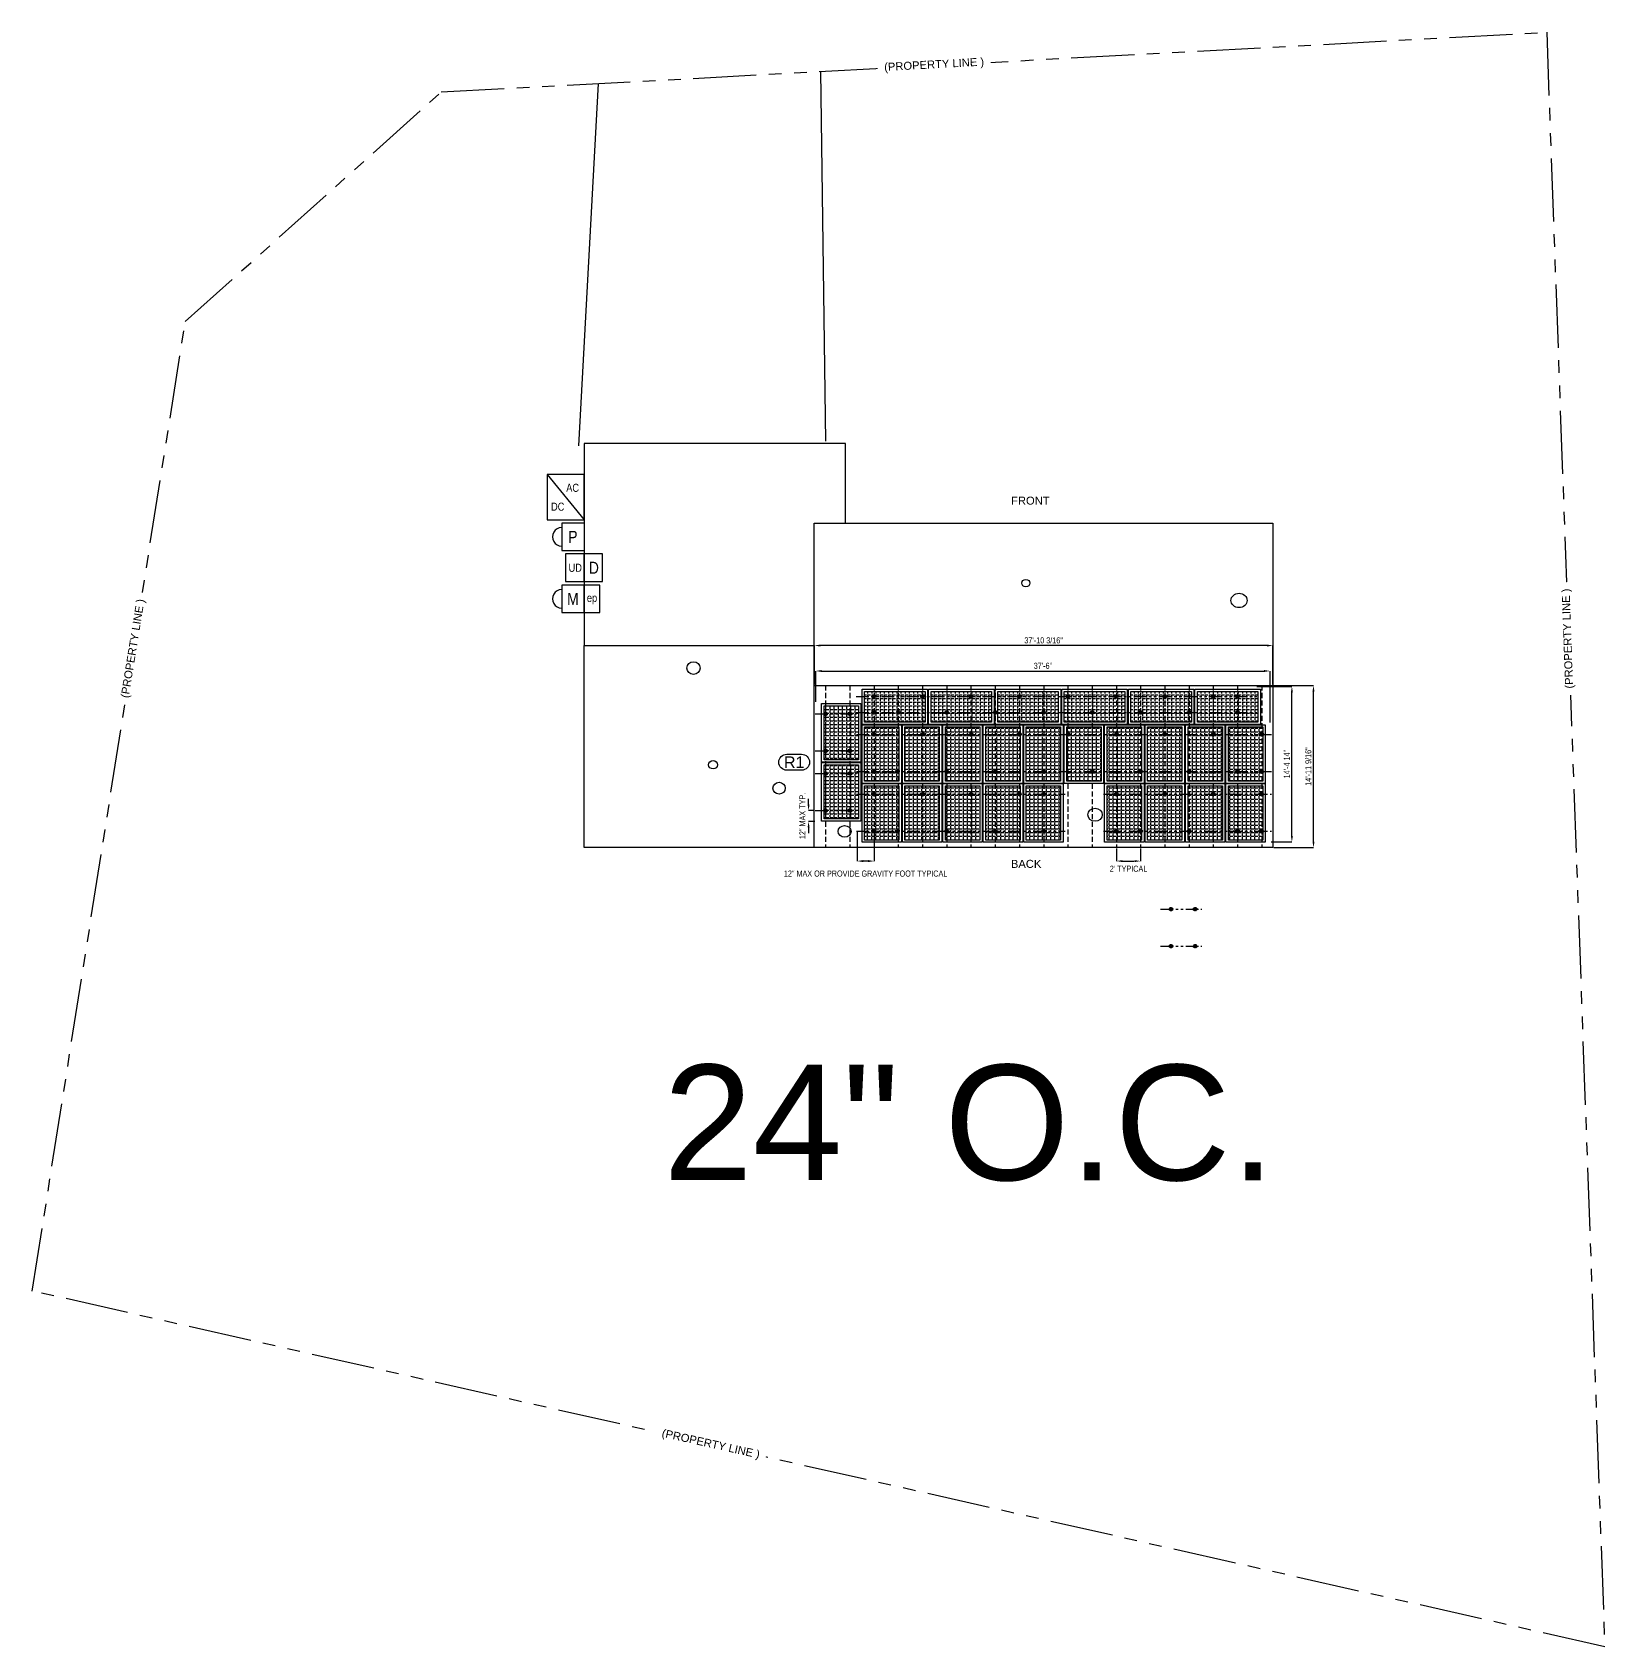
# Model space of a CAD drawing. Header units: feet. Extents: x -3909 to -174, y -1221 to 2380.
# Drawn here: x -3909 to -2351, y 782 to 2380 of the extents above; entities that cross this region are included whole.
import ezdxf
from ezdxf.enums import TextEntityAlignment as Align

# ---------------------------------------------------------------- set-up
doc = ezdxf.new("R2010")
doc.units = ezdxf.units.FT
doc.header["$MEASUREMENT"] = 0
doc.linetypes.add('DASHED', pattern=[0.75, 0.5, -0.25])
doc.linetypes.add('PHANTOM', pattern=[2.5, 1.25, -0.25, 0.25, -0.25, 0.25, -0.25])
for name, color, linetype in [('EQUIPMENT', 7, 'Continuous'), ('MODULE FRAME', 9, 'Continuous'), ('PROPERTY LINE', 7, 'Continuous'), ('ROOF OBJECTS', 6, 'Continuous'), ('STRUCTURAL', 4, 'DASHED'), ('Z - ROOF', 3, 'Continuous'), ('Z - TITLEBLOCK TXT', 7, 'Continuous')]:
    doc.layers.add(name, color=color, linetype=linetype)
doc.layers.add('LOCKED (NO PRINT)', color=7, linetype='Continuous', plot=False)
doc.styles.add('1QUATER', font='technic_.ttf', dxfattribs={"height": 6})
doc.styles.add('PAPER SPACE TXT', font='technic_.ttf', dxfattribs={"height": 0.125})
doc.styles.add('TITLE BBLOCK TEXT', font='ARIALUNI.TTF')
doc.dimstyles.new('1QUATER', dxfattribs={"dimscale": 0, "dimtxt": 6, "dimasz": 6, "dimexe": 0, "dimexo": 1, "dimgap": 2, "dimtad": 1, "dimdec": 4, "dimzin": 3, "dimdsep": 46, "dimlunit": 4, "dimtxsty": '1QUATER', "dimcen": 6, "dimclrd": 1, "dimclre": 1, "dimclrt": 7, "dimadec": 0, "dimazin": 0, "dimtfac": 1, "dimtdec": 4, "dimtofl": 0, "dimtmove": 2, "dimatfit": 3, "dimfxl": 1, "dimfrac": 2, "dimtolj": 1, "dimtzin": 0, "dimarcsym": 1})

# ---------------------------------------------------------------- blocks, each defined once
blk = doc.blocks.new('A$C035F63DD')
at = {"color": 3}
blk.add_lwpolyline([(-0.08, 0.003, -1), (-0.08, 0.136), (0.043, 0.136, -1), (0.043, 0.003)], format="xyb", close=True, dxfattribs=at)
at = {"layer": 'Z - TITLEBLOCK TXT', "color": 7, "style": 'TITLE BBLOCK TEXT'}
blk.add_text('R1', height=0.096, rotation=359.9886, dxfattribs=at).set_placement((-0.018, 0.07), align=Align.MIDDLE_CENTER)
blk = doc.blocks.new('*U88')
at = {"color": 1}
blk.add_line((-36.6, 136.9), (0, 92), dxfattribs=at)
at = {"color": 1, "linetype": 'Continuous'}
for p, q in [((0, 88.6), (-22.2, 88.6)), ((-22.2, 88.6), (-22.2, 61.4)), ((0, 88.6), (0, 61.4)), ((-22.2, 61.4), (0, 61.4)), ((0, 58.1), (-18.3, 58.1)), ((-18.3, 58.1), (-18.3, 30.9)), ((0, 30.9), (0, 58.1)), ((18.3, 58.1), (0, 58.1)), ((0, 30.9), (0, 58.1)), ((18.3, 30.9), (18.3, 58.1)), ((0, 27.2), (-22.2, 27.2)), ((-22.2, 27.2), (-22.2, 0)), ((-18.3, 30.9), (0, 30.9)), ((0, 30.9), (18.3, 30.9)), ((15.5, 27.2), (0, 27.2)), ((0, 27.2), (0, 0)), ((0, 0), (0, 27.2)), ((15.5, 0), (15.5, 27.2)), ((-22.2, 0), (0, 0)), ((0, 0), (15.5, 0))]:
    blk.add_line(p, q, dxfattribs=at)
at = {"color": 1, "linetype": 'Continuous', "flags": 128}
blk.add_lwpolyline([(-36.6, 136.9), (-36.6, 92), (0, 92), (0, 136.9)], close=True, dxfattribs=at)
at = {"color": 1, "linetype": 'Continuous'}
for centre in [(-22.2, 75), (-22.2, 13.6)]:
    blk.add_arc(centre, 9.18, 90.004, 270.004, dxfattribs=at)
at = {"color": 1, "style": 'PAPER SPACE TXT'}
for s, height, p in [('AC', 7.99, (-11.4, 123.6)), ('DC', 7.99, (-26.2, 104.9)), ('P', 11.9, (-11.1, 75)), ('UD', 7.99, (-8.8, 44.4)), ('D', 11.9, (9.7, 44.4)), ('M', 11.9, (-11.1, 13.6))]:
    blk.add_text(s, height=height, dxfattribs=at).set_placement(p, align=Align.MIDDLE_CENTER)
blk.add_text('ep', height=7.99, rotation=359.9986, dxfattribs=at).set_placement((7.8, 14.6), align=Align.MIDDLE_CENTER)
blk = doc.blocks.new('foot2')
h = blk.add_hatch(color=3)
h.dxf.hatch_style = 1
h.paths.add_polyline_path([(1.7, 0, 1), (-1.7, 0, 1)])
at = {"color": 3}
blk.add_circle((0, 0), 1.73, dxfattribs=at)
blk = doc.blocks.new('*D128')
at = {"layer": 'Defpoints', "color": 0, "transparency": 16777216}
for p in [(-2679.9, 1733.8, 53.8), (-2639.7, 1733.8), (-2679.9, 1573.2, -26.5)]:
    blk.add_point(p, dxfattribs=at)
at = {"layer": 'STRUCTURAL', "color": 1, "lineweight": -2, "transparency": 16777216}
for p, q in [((-2678.9, 1733.8), (-2639.7, 1733.8)), ((-2639.7, 1579.2), (-2639.7, 1727.8)), ((-2678.9, 1573.2), (-2639.7, 1573.2))]:
    blk.add_line(p, q, dxfattribs=at)
at = {"layer": 'STRUCTURAL', "color": 1, "transparency": 16777216}
for points in [[(-2640.7, 1727.8), (-2638.7, 1727.8), (-2639.7, 1733.8)], [(-2640.7, 1579.2), (-2638.7, 1579.2), (-2639.7, 1573.2)]]:
    blk.add_solid(points, dxfattribs=at)
at = {"layer": 'STRUCTURAL', "color": 7, "transparency": 16777216, "insert": (-2644.8, 1653.5), "char_height": 6, "attachment_point": 5, "rotation": 90, "style": '1QUATER'}
blk.add_mtext('\\A1;14\'-11 9/16"', dxfattribs=at)
blk = doc.blocks.new('*D112')
at = {"layer": 'Defpoints', "color": 0, "transparency": 16777216}
for p in [(-2696.7, 1732.9, 53.3), (-2661.1, 1732.9), (-2682.7, 1578.8, -23.7)]:
    blk.add_point(p, dxfattribs=at)
at = {"layer": 'STRUCTURAL', "color": 1, "lineweight": -2, "transparency": 16777216}
for p, q in [((-2695.7, 1732.9), (-2661.1, 1732.9)), ((-2661.1, 1584.8), (-2661.1, 1726.9)), ((-2681.7, 1578.8), (-2661.1, 1578.8))]:
    blk.add_line(p, q, dxfattribs=at)
at = {"layer": 'STRUCTURAL', "color": 1, "transparency": 16777216}
for points in [[(-2662.1, 1726.9), (-2660.1, 1726.9), (-2661.1, 1732.9)], [(-2662.1, 1584.8), (-2660.1, 1584.8), (-2661.1, 1578.8)]]:
    blk.add_solid(points, dxfattribs=at)
at = {"layer": 'STRUCTURAL', "color": 7, "transparency": 16777216, "insert": (-2666.1, 1655.9), "char_height": 6, "attachment_point": 5, "rotation": 90, "style": '1QUATER'}
blk.add_mtext('\\A1;14\'-4 14"', dxfattribs=at)
blk = doc.blocks.new('*D113')
at = {"layer": 'Defpoints', "color": 0, "transparency": 16777216}
for p in [(-3134.1, 1773.3), (-3134.1, 1733.8, 53.8), (-2679.9, 1733.8, 53.8)]:
    blk.add_point(p, dxfattribs=at)
at = {"layer": 'STRUCTURAL', "color": 1, "lineweight": -2, "transparency": 16777216}
for p, q in [((-3134.1, 1734.8), (-3134.1, 1773.3)), ((-2685.9, 1773.3), (-3128.1, 1773.3)), ((-2679.9, 1734.8), (-2679.9, 1773.3))]:
    blk.add_line(p, q, dxfattribs=at)
at = {"layer": 'STRUCTURAL', "color": 1, "transparency": 16777216}
for points in [[(-3128.1, 1774.3), (-3128.1, 1772.3), (-3134.1, 1773.3)], [(-2685.9, 1774.3), (-2685.9, 1772.3), (-2679.9, 1773.3)]]:
    blk.add_solid(points, dxfattribs=at)
at = {"layer": 'STRUCTURAL', "color": 7, "transparency": 16777216, "insert": (-2907, 1778.4), "char_height": 6, "attachment_point": 5, "style": '1QUATER'}
blk.add_mtext('\\A1;37\'-10 3/16"', dxfattribs=at)
blk = doc.blocks.new('*D114')
at = {"layer": 'Defpoints', "color": 0, "transparency": 16777216}
for p in [(-2682.7, 1748.1), (-3132.7, 1716.5, 45.1), (-2682.7, 1696.1, 34.9)]:
    blk.add_point(p, dxfattribs=at)
at = {"layer": 'STRUCTURAL', "color": 1, "lineweight": -2, "transparency": 16777216}
for p, q in [((-3132.7, 1717.5), (-3132.7, 1748.1)), ((-3126.7, 1748.1), (-2688.7, 1748.1)), ((-2682.7, 1697.1), (-2682.7, 1748.1))]:
    blk.add_line(p, q, dxfattribs=at)
at = {"layer": 'STRUCTURAL', "color": 1, "transparency": 16777216}
for points in [[(-3126.7, 1749.1), (-3126.7, 1747.1), (-3132.7, 1748.1)], [(-2688.7, 1749.1), (-2688.7, 1747.1), (-2682.7, 1748.1)]]:
    blk.add_solid(points, dxfattribs=at)
at = {"layer": 'STRUCTURAL', "color": 7, "transparency": 16777216, "insert": (-2907.7, 1753.2), "char_height": 6, "attachment_point": 5, "style": '1QUATER'}
blk.add_mtext('\\A1;37\'-6"', dxfattribs=at)
blk = doc.blocks.new('*D129')
at = {"layer": 'Defpoints', "color": 0, "transparency": 16777216}
for p in [(-2834.9, 1573.2, -26.5), (-2810.9, 1573.2, -26.5), (-2810.9, 1559.9)]:
    blk.add_point(p, dxfattribs=at)
at = {"layer": 'STRUCTURAL', "color": 1, "lineweight": -2, "transparency": 16777216}
for p, q in [((-2834.9, 1572.2), (-2834.9, 1559.9)), ((-2810.9, 1572.2), (-2810.9, 1559.9)), ((-2828.9, 1559.9), (-2816.9, 1559.9))]:
    blk.add_line(p, q, dxfattribs=at)
at = {"layer": 'STRUCTURAL', "color": 1, "transparency": 16777216}
for points in [[(-2828.9, 1560.9), (-2828.9, 1558.9), (-2834.9, 1559.9)], [(-2816.9, 1560.9), (-2816.9, 1558.9), (-2810.9, 1559.9)]]:
    blk.add_solid(points, dxfattribs=at)
at = {"layer": 'STRUCTURAL', "color": 7, "transparency": 16777216, "insert": (-2822.9, 1552.3), "char_height": 6, "attachment_point": 5, "style": '1QUATER'}
blk.add_mtext("\\A1;2' TYPICAL", dxfattribs=at)
blk = doc.blocks.new('*D130')
at = {"layer": 'Defpoints', "color": 0, "transparency": 16777216}
for p in [(-3139.8, 1599.2), (-3133.2, 1609.9, 10.2), (-3132.7, 1599.2, -13.5)]:
    blk.add_point(p, dxfattribs=at)
at = {"layer": 'STRUCTURAL', "color": 1, "lineweight": -2, "transparency": 16777216}
for p, q in [((-3139.8, 1615.9), (-3139.8, 1621.9)), ((-3134.2, 1609.9), (-3139.8, 1609.9)), ((-3133.7, 1599.2), (-3139.8, 1599.2)), ((-3139.8, 1593.2), (-3139.8, 1587.2))]:
    blk.add_line(p, q, dxfattribs=at)
at = {"layer": 'STRUCTURAL', "color": 1, "transparency": 16777216}
for points in [[(-3140.8, 1615.9), (-3138.8, 1615.9), (-3139.8, 1609.9)], [(-3140.8, 1593.2), (-3138.8, 1593.2), (-3139.8, 1599.2)]]:
    blk.add_solid(points, dxfattribs=at)
at = {"layer": 'STRUCTURAL', "color": 7, "transparency": 16777216, "insert": (-3145.9, 1604.6), "char_height": 6, "attachment_point": 5, "rotation": 90, "style": '1QUATER'}
blk.add_mtext('\\A1;12" MAX TYP.', dxfattribs=at)
blk = doc.blocks.new('*D115')
at = {"layer": 'Defpoints', "color": 0, "transparency": 16777216}
for p in [(-3091.7, 1589.6), (-3074.9, 1589.6), (-3091.7, 1559.9)]:
    blk.add_point(p, dxfattribs=at)
at = {"layer": 'STRUCTURAL', "color": 1, "lineweight": -2, "transparency": 16777216}
for p, q in [((-3091.7, 1588.6), (-3091.7, 1559.9)), ((-3074.9, 1588.6), (-3074.9, 1559.9)), ((-3080.9, 1559.9), (-3085.7, 1559.9))]:
    blk.add_line(p, q, dxfattribs=at)
at = {"layer": 'STRUCTURAL', "color": 1, "transparency": 16777216}
for points in [[(-3085.7, 1560.9), (-3085.7, 1558.9), (-3091.7, 1559.9)], [(-3080.9, 1560.9), (-3080.9, 1558.9), (-3074.9, 1559.9)]]:
    blk.add_solid(points, dxfattribs=at)
at = {"layer": 'STRUCTURAL', "color": 10, "transparency": 16777216, "insert": (-3083.3, 1547.5), "char_height": 6, "attachment_point": 5, "style": '1QUATER'}
blk.add_mtext('\\A1;12" MAX OR PROVIDE GRAVITY FOOT TYPICAL', dxfattribs=at)
blk = doc.blocks.new('A$C6EF85B4C')
h = blk.add_hatch()
h.set_pattern_fill('ANGLE', color=9, scale=15)
h.set_pattern_definition([(0, (0, 0), (0, 4.125), [3, -1.125]), (90, (0, 0), (-4.125, 3e-16), [3, -1.125])])
h.paths.add_polyline_path([(-19.2, 21.6), (-19.2, -38.3), (14.8, -38.3), (14.8, 21.6)])
at = {"layer": 'MODULE FRAME', "color": 7, "linetype": 'Continuous', "flags": 128}
blk.add_lwpolyline([(17.3, -40.8), (-21.7, -40.8), (-21.7, 24.1), (17.3, 24.1)], close=True, dxfattribs=at)
at = {"layer": 'MODULE FRAME', "color": 8, "linetype": 'Continuous', "flags": 128}
blk.add_lwpolyline([(14.8, -38.3), (-19.2, -38.3), (-19.2, 21.6), (14.8, 21.6)], close=True, dxfattribs=at)
at = {"layer": 'STRUCTURAL', "color": 4}
blk.add_lwpolyline([(-21.7, 24.1), (17.3, 24.1), (17.3, -40.8), (-21.7, -40.8)], close=True, dxfattribs=at)

msp = doc.modelspace()

# ---------------------------------------------------------------- linework, layer by layer
at = {"layer": 'PROPERTY LINE', "color": 7, "linetype": 'PHANTOM', "ltscale": 50, "extrusion": (0.05005, -0.104078, 0.993309)}
for p, q in [((-3503.64075, 2321.40442, 103.98089), (-2408.72806, 2380.49999, 55.00382)), ((-2408.72806, 2380.49999, 55.00382), (-2351.23742, 782.04616, -115.37785)), ((-3757.2085, 2094.10369, 92.94092), (-3503.64075, 2321.40442, 103.98089)), ((-3908.70919, 1134.23349), (-3757.2085, 2094.10369, 92.94092)), ((-2351.23742, 782.04616, -115.37785), (-3908.70919, 1134.23349))]:
    msp.add_line(p, q, dxfattribs=at)
at = {"layer": 'PROPERTY LINE', "color": 7, "extrusion": (0.05005, -0.104078, 0.993309)}
for p, q in [((-3128.05583, 2341.67581, 87.18042), (-3123.01414, 1975.76258, 48.58624)), ((-3348.21228, 2329.79334, 97.02834), (-3367.59339, 1971.14391, 60.42585))]:
    msp.add_line(p, q, dxfattribs=at)
at = {"layer": 'ROOF OBJECTS', "color": 6, "extrusion": (0, 0.447214, 0.894427)}
for centre, radius in [((2924.60599, -1572.36427, 958.80374), 4.05309), ((2713.44418, -1553.1319, 958.80374), 7.97043)]:
    msp.add_circle(centre, radius, dxfattribs=at)
at = {"layer": 'ROOF OBJECTS', "color": 6, "extrusion": (0, -0.316228, 0.948683)}
for centre, radius in [((-3253.76482, 1685.70355, -479.98647), 6.5345), ((-3234.35385, 1584.85889, -479.98647), 4.44658), ((-3169.03515, 1560.3545, -479.98647), 6.1261)]:
    msp.add_circle(centre, radius, dxfattribs=at)
at = {"layer": 'ROOF OBJECTS', "color": 6, "extrusion": (0, -0.447214, 0.894427)}
for centre, radius in [((-2856.06058, 1499.26471, -591.97948), 7.17902), ((-3104.13562, 1480.91832, -591.97948), 6.38135)]:
    msp.add_circle(centre, radius, dxfattribs=at)
at = {"layer": 'STRUCTURAL', "color": 1, "linetype": 'DASHED', "ltscale": 10}
for p, q in [((-3122.9332, 1733.82835, 124.7544), (-3122.9332, 1573.21514, 124.7544)), ((-3098.9332, 1733.82835, 124.7544), (-3098.9332, 1573.21514, 124.7544)), ((-3074.9332, 1733.82835, 124.7544), (-3074.9332, 1573.21514, 124.7544)), ((-3050.9332, 1733.82835, 124.7544), (-3050.9332, 1573.21514, 124.7544)), ((-3026.9332, 1733.82835, 124.7544), (-3026.9332, 1573.21514, 124.7544)), ((-3002.9332, 1733.82835, 124.7544), (-3002.9332, 1573.21514, 124.7544)), ((-2978.9332, 1733.82835, 124.7544), (-2978.9332, 1573.21514, 124.7544)), ((-2954.9332, 1733.82835, 124.7544), (-2954.9332, 1573.21514, 124.7544)), ((-2930.9332, 1733.82835, 124.7544), (-2930.9332, 1573.21514, 124.7544)), ((-2906.9332, 1733.82835, 124.7544), (-2906.9332, 1573.21514, 124.7544)), ((-2882.9332, 1733.82835, 124.7544), (-2882.9332, 1573.21514, 124.7544)), ((-2858.9332, 1733.82835, 124.7544), (-2858.9332, 1573.21514, 124.7544)), ((-2834.9332, 1733.82835, 124.7544), (-2834.9332, 1573.21514, 124.7544)), ((-2810.9332, 1733.82835, 124.7544), (-2810.9332, 1573.21514, 124.7544)), ((-2786.9332, 1733.82835, 124.7544), (-2786.9332, 1573.21514, 124.7544)), ((-2762.9332, 1733.82835, 124.7544), (-2762.9332, 1573.21514, 124.7544)), ((-2738.9332, 1733.82835, 124.7544), (-2738.9332, 1573.21514, 124.7544)), ((-2714.9332, 1733.82835, 124.7544), (-2714.9332, 1573.21514, 124.7544)), ((-2690.9332, 1733.82835, 124.7544), (-2690.9332, 1573.21514, 124.7544))]:
    msp.add_line(p, q, dxfattribs=at)
at = {"layer": 'STRUCTURAL', "color": 7, "linetype": 'PHANTOM', "ltscale": 10}
for p, q in [((-3092.6781, 1722.87871, 204.58618), (-2695.89057, 1722.87871, 204.58618)), ((-3133.23405, 1705.73127, 191.01246), (-3092.18405, 1705.73127, 191.01246)), ((-3092.6781, 1707.10177, 204.58618), (-2695.89057, 1707.10177, 204.58618)), ((-3092.23461, 1685.36904, 180.83135), (-2681.41865, 1685.36904, 180.83135)), ((-3133.23405, 1669.05999, 191.01246), (-3092.18405, 1669.05999, 191.01246)), ((-3133.23405, 1646.59413, 161.44389), (-3092.18405, 1646.59413, 161.44389)), ((-3092.23461, 1648.69776, 180.83135), (-2681.41865, 1648.69776, 180.83135)), ((-3092.23461, 1626.23191, 151.26278), (-2885.60239, 1626.23191, 151.26278)), ((-2847.70305, 1626.23191, 151.26278), (-2681.41865, 1626.23191, 151.26278)), ((-3133.23405, 1609.92285, 161.44389), (-3092.18405, 1609.92285, 161.44389)), ((-3092.23461, 1589.56062, 151.26278), (-2885.60239, 1589.56062, 151.26278)), ((-2847.70305, 1589.56062, 151.26278), (-2681.41865, 1589.56062, 151.26278)), ((-2791.19906, 1512.32851, 191.01246), (-2750.14906, 1512.32851, 191.01246)), ((-2791.19906, 1475.65723, 191.01246), (-2750.14906, 1475.65723, 191.01246))]:
    msp.add_line(p, q, dxfattribs=at)
at = {"layer": 'Z - ROOF', "color": 3}
for p, q in [((-3362.11057, 1973.38876, 18.45489), (-3362.11057, 1773.30195, 85.15049)), ((-3103.21375, 1973.38876, 18.45489), (-3362.11057, 1973.38876, 18.45489)), ((-3103.21375, 1894.44155, 44.77062), (-3103.21375, 1973.38876, 18.45489)), ((-3134.11155, 1733.82835, 205.061), (-3134.11155, 1894.44155, 124.7544)), ((-3134.11155, 1894.44155, 124.7544), (-2679.90855, 1894.44155, 124.7544)), ((-2679.90855, 1894.44155, 124.7544), (-2679.90855, 1733.82835, 205.061)), ((-3362.11057, 1773.30195, 85.15049), (-3134.11155, 1773.30195, 85.15049)), ((-3362.11057, 1573.21514, 18.45489), (-3362.11057, 1773.30195, 85.15049)), ((-3134.11155, 1573.21514, 124.7544), (-3134.11155, 1733.82835, 205.061)), ((-3134.11155, 1733.82835, 205.061), (-2679.90855, 1733.82835, 205.061)), ((-2679.90855, 1733.82835, 205.061), (-2679.90855, 1573.21514, 124.7544)), ((-3117.9858, 1573.21514, 18.45489), (-3362.11057, 1573.21514, 18.45489)), ((-2679.90855, 1573.21514, 124.7544), (-3134.11155, 1573.21514, 124.7544))]:
    msp.add_line(p, q, dxfattribs=at)

# ---------------------------------------------------------------- block references
at = {"linetype": 'Continuous', "extrusion": (-6.60626e-15, -0.447214, 0.894427), "rotation": 269.9999999999991}
for p in [(-3046.07379, 1613.68636, -597.72579), (-2980.12379, 1613.68636, -597.72579), (-2914.17379, 1613.68636, -597.72579), (-2848.22379, 1613.68636, -597.72579), (-2782.27379, 1613.68636, -597.72579), (-2716.32379, 1613.68636, -597.72579)]:
    msp.add_blockref('A$C6EF85B4C', p, dxfattribs=at)
at = {"linetype": 'Continuous', "extrusion": (-6.60626e-15, -0.447214, 0.894427)}
for p in [(-3105.21812, 1595.35954, -597.72579), (-3065.16812, 1571.99546, -597.72579), (-3025.11812, 1571.99546, -597.72579), (-2985.06812, 1571.99546, -597.72579), (-2945.01812, 1571.99546, -597.72579), (-2904.96812, 1571.99546, -597.72579), (-2864.91812, 1571.99546, -597.72579), (-2824.86812, 1571.99546, -597.72579), (-2784.81812, 1571.99546, -597.72579), (-2744.76812, 1571.99546, -597.72579), (-2704.71812, 1571.99546, -597.72579), (-3105.21812, 1530.15954, -597.72579), (-3065.16812, 1506.79546, -597.72579), (-3025.11812, 1506.79546, -597.72579), (-2985.06812, 1506.79546, -597.72579), (-2945.01812, 1506.79546, -597.72579), (-2904.96812, 1506.79546, -597.72579), (-2824.86812, 1506.79546, -597.72579), (-2784.81812, 1506.79546, -597.72579), (-2744.76812, 1506.79546, -597.72579), (-2704.71812, 1506.79546, -597.72579)]:
    msp.add_blockref('A$C6EF85B4C', p, dxfattribs=at)
at = {"xscale": 118.7716407580049, "yscale": 118.7716407580049, "zscale": 118.7716407580049}
msp.add_blockref('A$C035F63DD', (-3151.86176, 1649.48443, 115.89611), dxfattribs=at)
at = {"layer": 'EQUIPMENT', "color": 3}
msp.add_blockref('*U88', (-3362.11057, 1805.90797, 74.28182), dxfattribs=at)
at = {"layer": 'STRUCTURAL', "color": 3}
for p in [(-3074.9332, 1722.87871, 204.58618), (-3026.9332, 1722.87871, 204.58618), (-2978.9332, 1722.87871, 204.58618), (-2930.9332, 1722.87871, 204.58618), (-2882.9332, 1722.87871, 204.58618), (-2834.9332, 1722.87871, 204.58618), (-2786.9332, 1722.87871, 204.58618), (-2738.9332, 1722.87871, 204.58618), (-2714.9332, 1722.87871, 204.58618), (-3122.9332, 1705.73127, 191.01246), (-3098.9332, 1705.73127, 191.01246), (-3074.9332, 1707.10177, 204.58618), (-3050.9332, 1707.10177, 204.58618), (-3002.9332, 1707.10177, 204.58618), (-2954.9332, 1707.10177, 204.58618), (-2906.9332, 1707.10177, 204.58618), (-2858.9332, 1707.10177, 204.58618), (-2810.9332, 1707.10177, 204.58618), (-2762.9332, 1707.10177, 204.58618), (-2714.9332, 1707.10177, 204.58618), (-3074.9332, 1685.36904, 180.83135), (-3026.9332, 1685.36904, 180.83135), (-2978.9332, 1685.36904, 180.83135), (-2930.9332, 1685.36904, 180.83135), (-2882.9332, 1685.36904, 180.83135), (-2834.9332, 1685.36904, 180.83135), (-2786.9332, 1685.36904, 180.83135), (-2738.9332, 1685.36904, 180.83135), (-2690.9332, 1685.36904, 180.83135), (-3122.9332, 1669.05999, 191.01246), (-3098.9332, 1669.05999, 191.01246), (-3122.9332, 1646.59413, 161.44389), (-3098.9332, 1646.59413, 161.44389), (-3074.9332, 1648.69776, 180.83135), (-3051.70969, 1648.69776, 180.83135), (-3002.9332, 1648.69776, 180.83135), (-2954.9332, 1648.69776, 180.83135), (-2906.9332, 1648.69776, 180.83135), (-2858.9332, 1648.69776, 180.83135), (-2810.9332, 1648.69776, 180.83135), (-2762.9332, 1648.69776, 180.83135), (-2714.9332, 1648.69776, 180.83135), (-2690.9332, 1648.69776, 180.83135), (-3074.9332, 1626.23191, 151.26278), (-3026.9332, 1626.23191, 151.26278), (-2978.9332, 1626.23191, 151.26278), (-2930.9332, 1626.23191, 151.26278), (-2906.9332, 1626.23191, 151.26278), (-2834.9332, 1626.23191, 151.26278), (-2786.9332, 1626.23191, 151.26278), (-2738.9332, 1626.23191, 151.26278), (-2690.9332, 1626.23191, 151.26278), (-3122.9332, 1609.92285, 161.44389), (-3098.9332, 1609.92285, 161.44389), (-3074.9332, 1589.56062, 151.26278), (-3051.70969, 1589.56062, 151.26278), (-3002.9332, 1589.56062, 124.7544), (-2954.9332, 1589.56062, 151.26278), (-2906.9332, 1589.56062, 151.26278), (-2834.9332, 1589.56062, 151.26278), (-2810.9332, 1589.56062, 124.7544), (-2762.9332, 1589.56062, 151.26278), (-2714.9332, 1589.56062, 124.7544), (-2690.9332, 1589.56062, 151.26278), (-2780.89822, 1512.32851, 191.01246), (-2756.89822, 1512.32851, 191.01246), (-2780.89822, 1475.65723, 191.01246), (-2756.89822, 1475.65723, 191.01246)]:
    msp.add_blockref('foot2', p, dxfattribs=at)

# ---------------------------------------------------------------- texts
at = {"layer": 'LOCKED (NO PRINT)', "color": 7, "style": 'TITLE BBLOCK TEXT'}
msp.add_text('24" O.C.', height=114.235434, rotation=359.98856394, dxfattribs=at).set_placement((-3283.8988, 1244.02959))
at = {"layer": 'Z - TITLEBLOCK TXT', "color": 7, "style": 'TITLE BBLOCK TEXT'}
for s, p in [('FRONT', (-2939.20022, 1912.81102, 115.89611)), ('BACK', (-2939.37879, 1553.18844, 115.89611))]:
    msp.add_text(s, height=7.925185, rotation=359.98856394, dxfattribs=at).set_placement(p)

# ---------------------------------------------------------------- dimensions: what is measured, and where the dimension line sits
at = {"layer": 'STRUCTURAL'}
for base, p1, p2, picture, middle in [((-3134.11155, 1773.30195, 151.26278), (-2679.90855, 1733.82835, 205.061), (-3134.11155, 1733.82835, 205.061), '*D113', (-2907.01005, 1778.43792, 151.26278)), ((-2682.71473, 1748.0755, 151.26278), (-3132.70897, 1716.46439, 196.37902), (-2682.71473, 1696.10217, 186.19791), '*D114', (-2907.71185, 1753.21146, 151.26278))]:
    dim = msp.add_linear_dim(base=base, p1=p1, p2=p2, dimstyle='1QUATER', override={"dimscale": 1}, dxfattribs=at)
    dim.commit()
    dim.dimension.update_dxf_attribs({"geometry": picture, "text_midpoint": middle})
for base, p1, p2, text, picture, middle in [((-2661.06438, 1732.87871, 151.26278), (-2682.71473, 1578.8275, 127.56058), (-2696.71309, 1732.87871, 204.58618), '14\'-4 14"', '*D112', (-2666.10824, 1655.8531, 151.26278)), ((-2639.71146, 1733.82835, 151.26278), (-2679.90855, 1573.21514, 124.7544), (-2679.90855, 1733.82835, 205.061), '14\'-11 9/16"', '*D128', (-2644.78163, 1653.52175, 151.26278)), ((-3139.77616, 1599.18972, 151.26278), (-3133.23405, 1609.92285, 161.44389), (-3132.70897, 1599.18972, 137.74169), '12" MAX TYP.', '*D130', (-3145.88581, 1604.55629, 151.26278))]:
    dim = msp.add_linear_dim(base=base, p1=p1, p2=p2, angle=90, text=text, dimstyle='1QUATER', override={"dimscale": 1}, dxfattribs=at)
    dim.commit()
    dim.dimension.update_dxf_attribs({"geometry": picture, "text_midpoint": middle})
dim = msp.add_linear_dim(base=(-3091.70953, 1559.87811, 151.26278), p1=(-3074.9332, 1589.56062, 151.26278), p2=(-3091.70953, 1589.56062, 151.26278), text='12" MAX OR PROVIDE GRAVITY FOOT TYPICAL', dimstyle='1QUATER', override={"dimscale": 1, "dimclrt": 10}, dxfattribs=at)
dim.commit()
dim.dimension.update_dxf_attribs({"geometry": '*D115', "text_midpoint": (-3083.32136, 1547.54916, 151.26278)})
dim = msp.add_linear_dim(base=(-2810.9332, 1559.87811, 151.26278), p1=(-2834.9332, 1573.21514, 124.7544), p2=(-2810.9332, 1573.21514, 124.7544), text="2' TYPICAL", dimstyle='1QUATER', override={"dimscale": 1}, dxfattribs=at)
dim.commit()
dim.dimension.update_dxf_attribs({"geometry": '*D129', "text_midpoint": (-2822.9332, 1552.33221, 151.26278), "dimtype": 160})

# ---------------------------------------------------------------- next in the draw order: texts
at = {"layer": 'PROPERTY LINE', "color": 7, "char_height": 7.9251852, "width": 103.9415351, "attachment_point": 1, "style": 'TITLE BBLOCK TEXT', "bg_fill": 3, "box_fill_scale": 1.5, "bg_fill_color": 256, "bg_fill_transparency": 0}
for insert, rotation in [((-3067.61151, 2349.90619, 351.72518), 3.1226622), ((-3821.60484, 1719.75026, 360.21448), 80.76394156), ((-2390.31113, 1728.04363, 351.72518), 92.04226191), ((-3286.43212, 998.30093, 151.26278), 347.39938407)]:
    msp.add_mtext('\\pi2.5005;(PROPERTY LINE )', dxfattribs=dict(at, insert=insert, rotation=rotation))

doc.saveas('drawing.dxf')
